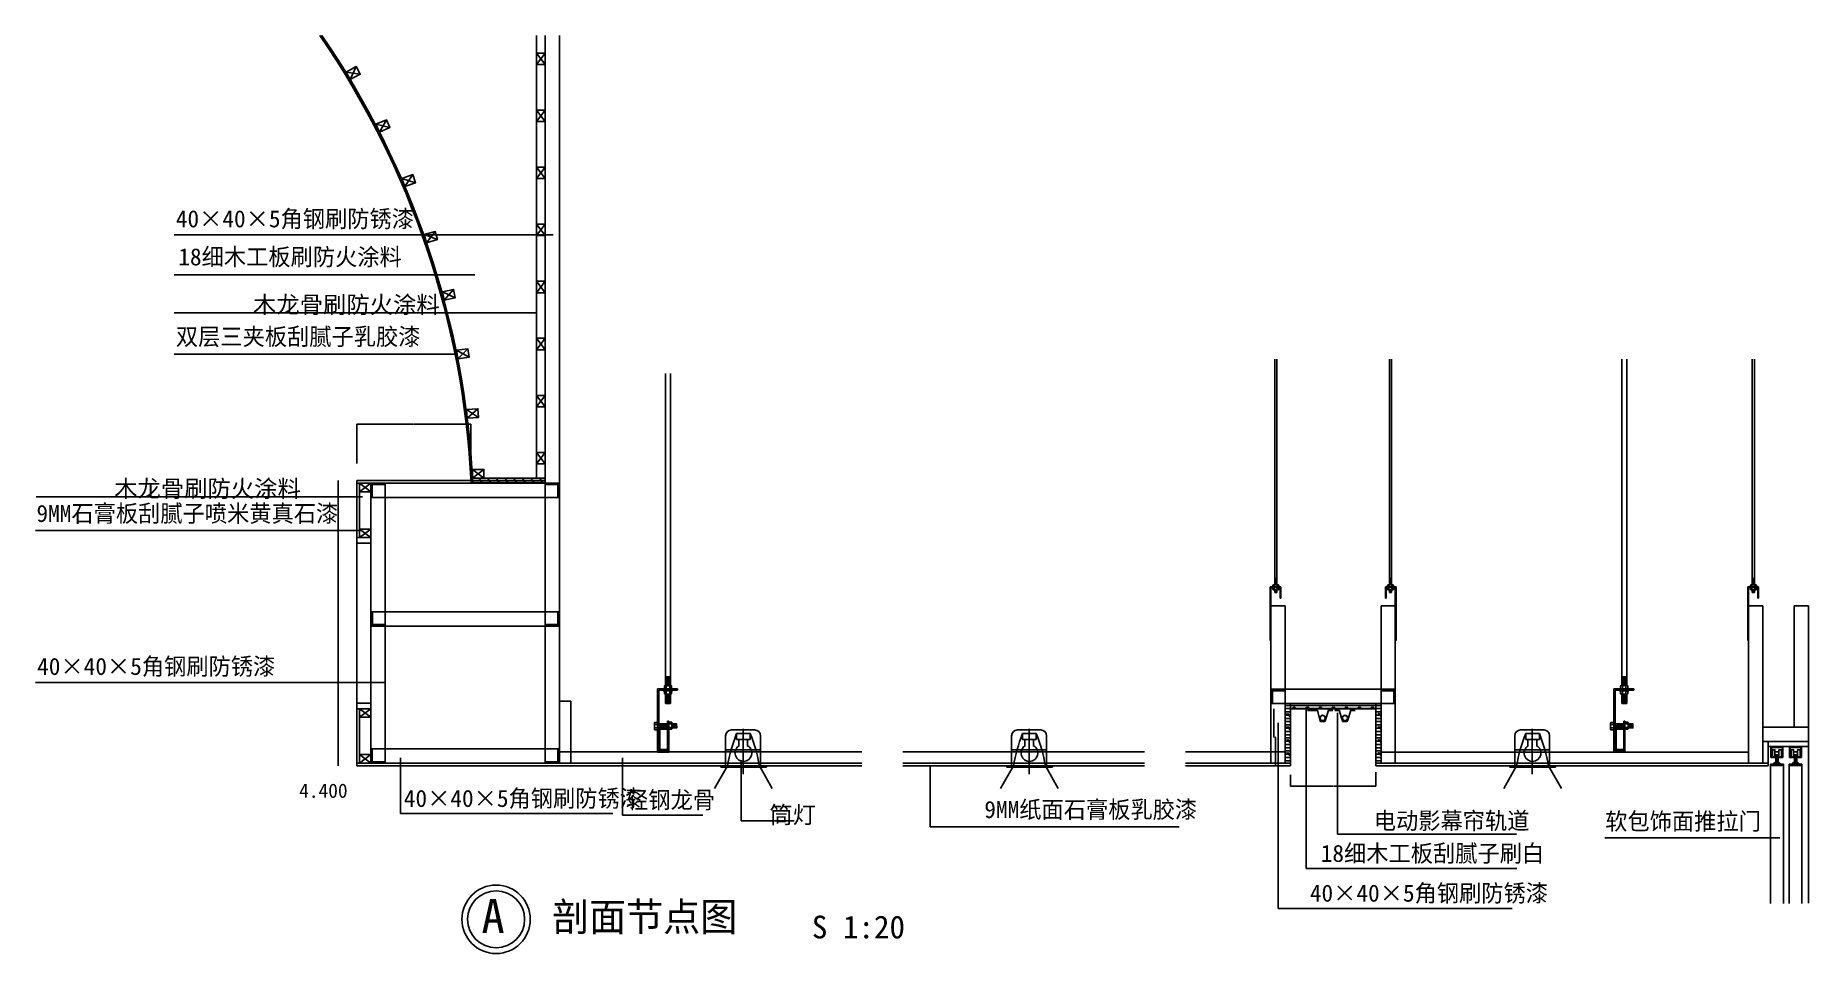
# Model space of a CAD drawing. Header units: metres. Extents: x 26605 to 32823, y -8791 to -5572.
import ezdxf

# ---------------------------------------------------------------- set-up
doc = ezdxf.new("R2010")
doc.units = ezdxf.units.M
for name, color, linetype in [('10', 8, 'Continuous'), ('11', 3, 'Continuous'), ('16', 3, 'Continuous'), ('20', 1, 'Continuous'), ('3', 2, 'Continuous'), ('4', 6, 'Continuous'), ('5', 5, 'Continuous'), ('6', 1, 'Continuous'), ('7', 7, 'Continuous'), ('8', 7, 'Continuous'), ('D', 3, 'Continuous'), ('家具', 2, 'Continuous'), ('细线', 1, 'Continuous')]:
    doc.layers.add(name, color=color, linetype=linetype)
doc.dimstyles.get("Standard").update_dxf_attribs({"dimtxt": 2.5, "dimasz": 2.5, "dimexe": 1.25, "dimexo": 0.625, "dimtad": 1, "dimcen": 2.5, "dimazin": 3, "dimtfac": 1, "dimtmove": 0, "dimatfit": 3})

# ---------------------------------------------------------------- blocks, each defined once
blk = doc.blocks.new('A$C18CB0444')
at = {"layer": '家具', "color": 3}
for p, q in [((35.06, 40.88), (44.64, 3.72)), ((35.06, 40.16), (44.64, 3.01)), ((74.21, 40.88), (62.63, 3.72)), ((74.21, 40.16), (62.63, 3.01)), ((111.34, 40.88), (122.92, 3.72)), ((111.34, 40.16), (122.92, 3.01)), ((152.49, 40.88), (140.91, 3.72)), ((152.49, 40.16), (140.91, 3.01))]:
    blk.add_line(p, q, dxfattribs=at)
for points in [[(0, 40.88), (35.06, 40.88), (44.64, 3.72, 0.33), (47.03, 1.97), (60.25, 1.97, 0.33), (62.63, 3.72), (74.21, 40.88), (89.27, 40.88)], [(0, 40.16), (35.06, 40.16), (44.64, 3.01, 0.33), (47.03, 1.25), (60.25, 1.25, 0.33), (62.63, 3.01), (74.21, 40.16), (89.27, 40.16)], [(96.28, 40.88), (111.34, 40.88), (122.92, 3.72, 0.33), (125.3, 1.97), (138.53, 1.97, 0.33), (140.91, 3.72), (152.49, 40.88), (167.55, 40.88)], [(96.28, 40.16), (111.34, 40.16), (122.92, 3.01, 0.33), (125.3, 1.25), (138.53, 1.25, 0.33), (140.91, 3.01), (152.49, 40.16), (167.55, 40.16)]]:
    blk.add_lwpolyline(points, format="xyb", dxfattribs=at)
for centre in [(53.64, 13.72), (53.64, 13), (131.91, 13.72), (131.91, 13)]:
    blk.add_circle(centre, 9.17, dxfattribs=at)
blk = doc.blocks.new('_CLOSEDFILLED')
at = {"color": 0, "linetype": 'BYBLOCK'}
blk.add_solid([(-1, 0), (0, 0), (-1, 0)], dxfattribs=at)
blk = doc.blocks.new('*D1')
for p, q in [((27666.52, -7352.78), (27666.52, -7632.78)), ((27666.27, -7632.78), (27666.02, -7632.78)), ((27666.52, -7912.78), (27666.52, -7632.78)), ((27666.52, -7632.78), (27666.52, -7632.78)), ((27666.77, -7632.78), (27667.02, -7632.78))]:
    blk.add_line(p, q)
at = {"layer": 'Defpoints'}
for p in [(27666.52, -7352.78), (27666.52, -7632.78), (27666.52, -7912.78)]:
    blk.add_point(p, dxfattribs=at)
at = {"layer": '7', "xscale": 0.25, "yscale": 0.25}
blk.add_blockref('_CLOSEDFILLED', (27666.52, -7632.78), dxfattribs=at)
at = {"layer": '7', "xscale": 0.25, "yscale": 0.25, "rotation": 180}
blk.add_blockref('_CLOSEDFILLED', (27666.52, -7632.78), dxfattribs=at)
at = {"layer": '7', "insert": (27666.52, -7631.655), "char_height": 1, "attachment_point": 5}
blk.add_mtext('0', dxfattribs=at)
blk = doc.blocks.new('*D2')
for p, q in [((27666.52, -7132.78), (27666.52, -7632.78)), ((27666.27, -7632.78), (27666.02, -7632.78)), ((27666.52, -8132.78), (27666.52, -7632.78)), ((27666.52, -7632.78), (27666.52, -7632.78)), ((27666.77, -7632.78), (27667.02, -7632.78))]:
    blk.add_line(p, q)
at = {"layer": 'Defpoints'}
for p in [(27666.52, -7132.78), (27666.52, -7632.78), (27666.52, -8132.78)]:
    blk.add_point(p, dxfattribs=at)
at = {"layer": '7', "xscale": 0.25, "yscale": 0.25}
blk.add_blockref('_CLOSEDFILLED', (27666.52, -7632.78), dxfattribs=at)
at = {"layer": '7', "xscale": 0.25, "yscale": 0.25, "rotation": 180}
blk.add_blockref('_CLOSEDFILLED', (27666.52, -7632.78), dxfattribs=at)
at = {"layer": '7', "insert": (27666.52, -7631.655), "char_height": 1, "attachment_point": 5}
blk.add_mtext('0', dxfattribs=at)
blk = doc.blocks.new('*D3')
for p, q in [((31006.06, -8164.57), (31006.06, -8205)), ((31006.31, -8205), (31154.56, -8205)), ((31157.56, -8205), (31305.81, -8205)), ((31306.06, -8155.57), (31306.06, -8205))]:
    blk.add_line(p, q)
at = {"layer": 'Defpoints'}
for p in [(31006.06, -8164.57), (31006.06, -8205), (31306.06, -8155.57)]:
    blk.add_point(p, dxfattribs=at)
at = {"layer": '7', "xscale": 0.25, "yscale": 0.25, "rotation": 180}
blk.add_blockref('_CLOSEDFILLED', (31006.06, -8205), dxfattribs=at)
at = {"layer": '7', "xscale": 0.25, "yscale": 0.25}
blk.add_blockref('_CLOSEDFILLED', (31306.06, -8205), dxfattribs=at)
at = {"layer": '7', "insert": (31156.06, -8205), "char_height": 1, "attachment_point": 5}
blk.add_mtext('300', dxfattribs=at)
blk = doc.blocks.new('*D4')
for p, q in [((30948.46, -7932.78), (30948.46, -8032.78)), ((30948.925, -8032.78), (30948.21, -8032.78)), ((30953.64, -8032.78), (30952.925, -8032.78)), ((30953.39, -8132.78), (30953.39, -8032.78))]:
    blk.add_line(p, q)
at = {"layer": 'Defpoints'}
for p in [(30948.46, -7932.78), (30953.39, -8032.78), (30953.39, -8132.78)]:
    blk.add_point(p, dxfattribs=at)
at = {"layer": '7', "xscale": 0.25, "yscale": 0.25}
blk.add_blockref('_CLOSEDFILLED', (30948.46, -8032.78), dxfattribs=at)
at = {"layer": '7', "xscale": 0.25, "yscale": 0.25, "rotation": 180}
blk.add_blockref('_CLOSEDFILLED', (30953.39, -8032.78), dxfattribs=at)
at = {"layer": '7', "insert": (30950.925, -8032.78), "char_height": 1, "attachment_point": 5}
blk.add_mtext('4,93', dxfattribs=at)
blk = doc.blocks.new('*D5')
for p, q in [((27930.61, -6935.24), (27731.86, -6935.24)), ((27732.11, -7072.71), (27732.11, -6935.24)), ((28132.36, -6935.24), (27933.61, -6935.24)), ((28132.11, -7072.71), (28132.11, -6935.24))]:
    blk.add_line(p, q)
at = {"layer": 'Defpoints'}
for p in [(28132.11, -6935.24), (27732.11, -7072.71), (28132.11, -7072.71)]:
    blk.add_point(p, dxfattribs=at)
at = {"layer": '7', "xscale": 0.25, "yscale": 0.25}
blk.add_blockref('_CLOSEDFILLED', (27732.11, -6935.24), dxfattribs=at)
at = {"layer": '7', "xscale": 0.25, "yscale": 0.25, "rotation": 180}
blk.add_blockref('_CLOSEDFILLED', (28132.11, -6935.24), dxfattribs=at)
at = {"layer": '7', "insert": (27932.11, -6935.24), "char_height": 1, "attachment_point": 5}
blk.add_mtext('400', dxfattribs=at)

msp = doc.modelspace()

# ---------------------------------------------------------------- hatches: boundary and pattern name
at = {"layer": '10'}
h = msp.add_hatch(dxfattribs=at)
h.set_pattern_fill('SOLID')
h.paths.add_polyline_path([(27786.11, -7146.78), (27831.11, -7146.78), (27831.11, -7141.78), (27781.11, -7141.78), (27781.11, -7191.78), (27786.11, -7191.78)])
h = msp.add_hatch(dxfattribs=at)
h.set_pattern_fill('CORK', scale=2)
h.paths.add_polyline_path([(28392.49, -7141.78), (28392.49, -7123.78), (28137.65, -7123.78), (28138.56, -7141.78)])
h = msp.add_hatch(dxfattribs=at)
h.set_pattern_fill('SOLID')
h.paths.add_polyline_path([(28437.49, -7191.78), (28442.49, -7191.78), (28442.49, -7141.78), (28392.49, -7141.78), (28392.49, -7146.78), (28437.49, -7146.78)])
h = msp.add_hatch(dxfattribs=at)
h.set_pattern_fill('SOLID')
h.paths.add_polyline_path([(27787.25, -7592.86), (27782.25, -7592.86), (27782.25, -7642.86), (27832.25, -7642.86), (27832.25, -7637.86), (27787.25, -7637.86)])
h = msp.add_hatch(dxfattribs=at)
h.set_pattern_fill('SOLID')
h.paths.add_polyline_path([(28437.49, -7637.86), (28392.49, -7637.86), (28392.49, -7642.86), (28442.49, -7642.86), (28442.49, -7592.86), (28437.49, -7592.86)])
h = msp.add_hatch(dxfattribs=at)
h.set_pattern_fill('SOLID')
h.paths.add_polyline_path([(30943.06, -7869.78), (30988.06, -7869.78), (30988.06, -7864.78), (30938.06, -7864.78), (30938.06, -7914.78), (30943.06, -7914.78)])
h = msp.add_hatch(dxfattribs=at)
h.set_pattern_fill('SOLID')
h.paths.add_polyline_path([(31369.06, -7914.78), (31374.06, -7914.78), (31374.06, -7864.78), (31324.06, -7864.78), (31324.06, -7869.78), (31369.06, -7869.78)])
h = msp.add_hatch(dxfattribs=at)
h.set_pattern_fill('CORK', scale=3)
h.paths.add_polyline_path([(31306.06, -7932.78), (31306.06, -7914.78), (31006.06, -7914.78), (31006.06, -7932.78)])
h.paths.add_polyline_path([(30988.06, -8123.78), (31006.06, -8123.78), (31006.06, -7914.78), (30988.06, -7914.78)])
h.paths.add_polyline_path([(31324.06, -7914.78), (31306.06, -7914.78), (31306.06, -8123.78), (31324.06, -8123.78)])
h = msp.add_hatch(dxfattribs=at)
h.set_pattern_fill('SOLID')
h.paths.add_polyline_path([(27786.11, -8073.78), (27781.11, -8073.78), (27781.11, -8123.78), (27831.11, -8123.78), (27831.11, -8118.78), (27786.11, -8118.78)])
h = msp.add_hatch(dxfattribs=at)
h.set_pattern_fill('SOLID')
h.paths.add_polyline_path([(28437.49, -8118.78), (28392.49, -8118.78), (28392.49, -8123.78), (28442.49, -8123.78), (28442.49, -8073.78), (28437.49, -8073.78)])
h = msp.add_hatch(dxfattribs=at)
h.set_pattern_fill('ANSI31', scale=0.8)
h.paths.add_polyline_path([(32716.41, -8094.37), (32708.41, -8094.37), (32708.41, -8121.46), (32716.41, -8121.46)])
h = msp.add_hatch(dxfattribs=at)
h.set_pattern_fill('ANSI31', scale=0.8)
h.paths.add_polyline_path([(32781.72, -8094.37), (32773.72, -8094.37), (32773.72, -8121.46), (32781.72, -8121.46)])
at = {"layer": '16'}
h = msp.add_hatch(dxfattribs=at)
h.set_pattern_fill('ANSI32', scale=0.84)
h.paths.add_polyline_path([(28821.61, -8004.78), (28821.61, -8000.57), (28791.03, -8000.57), (28791.03, -8080.57), (28821.61, -8080.57), (28821.61, -8076.36), (28795.24, -8076.36), (28795.24, -8004.78)])
h = msp.add_hatch(dxfattribs=at)
h.set_pattern_fill('ANSI32', scale=0.84)
h.paths.add_polyline_path([(32175.29, -8004.78), (32175.29, -8000.57), (32144.71, -8000.57), (32144.71, -8080.57), (32175.29, -8080.57), (32175.29, -8076.36), (32148.92, -8076.36), (32148.92, -8004.78)])

# ---------------------------------------------------------------- linework, layer by layer
at = {"layer": '10'}
for p, q in [((28362.49, -5571.73), (28362.49, -7123.78)), ((28362.49, -5633.78), (28392.49, -5673.78)), ((28392.49, -5633.78), (28362.49, -5673.78)), ((27694.73, -5699.9), (27744.13, -5707.61)), ((27708.81, -5726.38), (27730.04, -5681.12)), ((28362.49, -5833.78), (28392.49, -5873.78)), ((28392.49, -5833.78), (28362.49, -5873.78)), ((27799.03, -5883.3), (27847.78, -5894.43)), ((27811.23, -5910.7), (27835.57, -5867.03)), ((27890.29, -6073.53), (27938.14, -6088.04)), ((27900.55, -6101.72), (27927.88, -6059.85)), ((28362.49, -6033.78), (28392.49, -6073.78)), ((28392.49, -6033.78), (28362.49, -6073.78)), ((27968.06, -6269.66), (28014.78, -6287.47)), ((27976.33, -6298.5), (28006.51, -6258.64)), ((28362.49, -6233.78), (28392.49, -6273.78)), ((28392.49, -6233.78), (28362.49, -6273.78)), ((28038.19, -6500.09), (28071.08, -6462.43)), ((28362.49, -6433.78), (28392.49, -6473.78)), ((28392.49, -6433.78), (28362.49, -6473.78)), ((28031.95, -6470.74), (28077.32, -6491.77)), ((28362.49, -6633.78), (28392.49, -6673.78)), ((28392.49, -6633.78), (28362.49, -6673.78)), ((28081.67, -6675.79), (28125.45, -6699.93)), ((28085.84, -6705.5), (28121.28, -6670.22)), ((28362.49, -6833.78), (28392.49, -6873.78)), ((28392.49, -6833.78), (28362.49, -6873.78)), ((28116.95, -6883.81), (28158.95, -6910.94)), ((28119.05, -6913.73), (28156.86, -6881.01)), ((28362.49, -7033.78), (28392.49, -7073.78)), ((28392.49, -7033.78), (28362.49, -7073.78)), ((27741.11, -7141.78), (27781.11, -7171.78)), ((27781.11, -7141.78), (27741.11, -7171.78)), ((28137.65, -7093.78), (28177.65, -7123.78)), ((28137.65, -7123.78), (28177.65, -7093.78)), ((27781.11, -7302.78), (27741.11, -7332.78)), ((27741.11, -7302.78), (27781.11, -7332.78)), ((27787.25, -7592.86), (28442.49, -7592.86)), ((27832.25, -7642.86), (28392.49, -7642.86)), ((27741.11, -7932.78), (27781.11, -7962.78)), ((27781.11, -7932.78), (27741.11, -7962.78)), ((27741.11, -8093.78), (27781.11, -8123.78)), ((27781.11, -8093.78), (27741.11, -8123.78))]:
    msp.add_line(p, q, dxfattribs=at)
at = {"layer": '11'}
for p, q in [((28392.49, -5571.73), (28392.49, -8118.78)), ((28442.49, -5571.73), (28442.49, -8123.78)), ((28392.49, -7141.78), (27732.11, -7141.78)), ((27741.11, -7141.78), (27741.11, -7332.78)), ((27781.11, -7141.78), (27781.11, -8123.78)), ((27831.11, -7141.78), (27831.11, -8123.78)), ((28392.49, -7123.78), (28137.65, -7123.78)), ((27781.11, -7171.78), (27741.11, -7171.78)), ((27781.11, -7191.78), (28437.49, -7191.78)), ((27732.11, -7332.78), (27781.11, -7332.78)), ((27741.11, -7302.78), (27781.11, -7302.78)), ((27732.11, -7352.78), (27781.11, -7352.78)), ((27732.11, -7912.78), (27781.11, -7912.78)), ((27732.11, -7932.78), (27781.11, -7932.78)), ((27741.11, -7932.78), (27741.11, -8123.78)), ((28442.49, -7906.53), (28482.49, -7906.53)), ((28482.49, -7906.53), (28482.49, -8123.78)), ((27741.11, -7962.78), (27781.11, -7962.78)), ((28442.49, -8073.78), (27781.11, -8073.78)), ((29503.04, -8083.78), (28442.49, -8083.78)), ((30494.29, -8083.78), (29647.42, -8083.78)), ((30988.06, -8083.78), (30638.67, -8083.78)), ((29503.04, -8123.78), (27732.11, -8123.78)), ((27781.11, -8093.78), (27741.11, -8093.78)), ((30494.29, -8123.78), (29647.42, -8123.78)), ((31006.06, -8123.78), (30638.67, -8123.78))]:
    msp.add_line(p, q, dxfattribs=at)
for radius, end in [(3018.04, 34.59), (3021.04, 34.55)]:
    msp.add_arc((25120.91, -7285.07), radius, 2.72, end, dxfattribs=at)
at = {"layer": '16'}
for p, q in [((32168.66, -6706.72), (32168.66, -7852.01)), ((32185.5, -6706.72), (32185.5, -7851.92)), ((28814.98, -6757), (28814.98, -7852.01)), ((28831.82, -6757), (28831.82, -7851.92)), ((30938.06, -7571.99), (30938.06, -8123.78)), ((30938.06, -7571.99), (30988.06, -7571.99)), ((30988.06, -7571.99), (30988.06, -8123.78)), ((31324.06, -7571.99), (31324.06, -8123.78)), ((31324.06, -7571.99), (31374.06, -7571.99)), ((31374.06, -7571.99), (31374.06, -8123.78)), ((32613.2, -7571.99), (32613.2, -8123.78)), ((32613.2, -7571.99), (32663.2, -7571.99)), ((32663.2, -7571.99), (32663.2, -8123.78)), ((32773.3, -7571.99), (32773.3, -7997.34)), ((32773.3, -7571.99), (32823.3, -7571.99)), ((32823.3, -7571.99), (32823.3, -8614.73)), ((28831.91, -7828.07), (28814.83, -7830.5)), ((28814.83, -7830.5), (28831.91, -7831.59)), ((28831.91, -7831.59), (28814.83, -7834.03)), ((28814.83, -7834.03), (28831.91, -7835.11)), ((28831.91, -7835.11), (28814.83, -7837.01)), ((28815.1, -7820.75), (28831.91, -7821.56)), ((28831.91, -7821.56), (28815.1, -7823.73)), ((28815.1, -7823.73), (28831.64, -7825.36)), ((28831.64, -7825.36), (28815.1, -7826.98)), ((28815.1, -7826.98), (28831.91, -7828.07)), ((32185.59, -7828.07), (32168.51, -7830.5)), ((32168.51, -7830.5), (32185.59, -7831.59)), ((32185.59, -7831.59), (32168.51, -7834.03)), ((32168.51, -7834.03), (32185.59, -7835.11)), ((32185.59, -7835.11), (32168.51, -7837.01)), ((32168.78, -7820.75), (32185.59, -7821.56)), ((32185.59, -7821.56), (32168.78, -7823.73)), ((32168.78, -7823.73), (32185.32, -7825.36)), ((32185.32, -7825.36), (32168.78, -7826.98)), ((32168.78, -7826.98), (32185.59, -7828.07)), ((28786.82, -7863.38), (28856.51, -7863.38)), ((28786.82, -7863.38), (28786.82, -8084.78)), ((28856.51, -7867.58), (28791.03, -7867.58)), ((28791.03, -8000.57), (28791.03, -7867.58)), ((28810.69, -7863.38), (28810.69, -7852.8)), ((28810.69, -7870), (28810.69, -7880.58)), ((28813.8, -7851.88), (28832.46, -7851.88)), ((28813.8, -7881.49), (28832.46, -7881.49)), ((28814.83, -7837.01), (28831.91, -7838.63)), ((28831.91, -7891), (28814.83, -7893.44)), ((28814.83, -7893.44), (28831.91, -7894.52)), ((28831.91, -7894.52), (28814.83, -7896.96)), ((28814.83, -7896.96), (28831.91, -7898.04)), ((28814.98, -7881.37), (28814.98, -7914.94)), ((28831.91, -7838.63), (28815.1, -7840.8)), ((28815.1, -7840.8), (28831.91, -7841.61)), ((28831.91, -7841.61), (28815.1, -7845.68)), ((28815.1, -7845.68), (28831.91, -7846.49)), ((28815.1, -7883.68), (28831.91, -7884.49)), ((28831.91, -7884.49), (28815.1, -7886.66)), ((28815.1, -7886.66), (28831.64, -7888.29)), ((28831.64, -7888.29), (28815.1, -7889.91)), ((28815.1, -7889.91), (28831.91, -7891)), ((28831.91, -7846.49), (28815.37, -7851.64)), ((28816.91, -7863.38), (28816.91, -7852.8)), ((28816.91, -7870), (28816.91, -7880.58)), ((28829.35, -7863.38), (28829.35, -7852.8)), ((28829.35, -7870), (28829.35, -7880.58)), ((28831.82, -7881.46), (28831.82, -7914.94)), ((28835.57, -7863.38), (28835.57, -7852.8)), ((28835.57, -7870), (28835.57, -7880.58)), ((28856.51, -7863.38), (28856.51, -7867.58)), ((30988.06, -7864.78), (31324.06, -7864.78)), ((32140.5, -7863.38), (32210.19, -7863.38)), ((32140.5, -7863.38), (32140.5, -8084.78)), ((32210.19, -7867.58), (32144.71, -7867.58)), ((32144.71, -8000.57), (32144.71, -7867.58)), ((32164.37, -7863.38), (32164.37, -7852.8)), ((32164.37, -7870), (32164.37, -7880.58)), ((32167.48, -7851.88), (32186.14, -7851.88)), ((32167.48, -7881.49), (32186.14, -7881.49)), ((32168.51, -7837.01), (32185.59, -7838.63)), ((32185.59, -7891), (32168.51, -7893.44)), ((32168.51, -7893.44), (32185.59, -7894.52)), ((32185.59, -7894.52), (32168.51, -7896.96)), ((32168.51, -7896.96), (32185.59, -7898.04)), ((32168.66, -7881.37), (32168.66, -7914.94)), ((32185.59, -7838.63), (32168.78, -7840.8)), ((32168.78, -7840.8), (32185.59, -7841.61)), ((32185.59, -7841.61), (32168.78, -7845.68)), ((32168.78, -7845.68), (32185.59, -7846.49)), ((32168.78, -7883.68), (32185.59, -7884.49)), ((32185.59, -7884.49), (32168.78, -7886.66)), ((32168.78, -7886.66), (32185.32, -7888.29)), ((32185.32, -7888.29), (32168.78, -7889.91)), ((32168.78, -7889.91), (32185.59, -7891)), ((32185.59, -7846.49), (32169.05, -7851.64)), ((32170.59, -7863.38), (32170.59, -7852.8)), ((32170.59, -7870), (32170.59, -7880.58)), ((32183.03, -7863.38), (32183.03, -7852.8)), ((32183.03, -7870), (32183.03, -7880.58)), ((32185.5, -7881.46), (32185.5, -7914.94)), ((32189.25, -7863.38), (32189.25, -7852.8)), ((32189.25, -7870), (32189.25, -7880.58)), ((32210.19, -7863.38), (32210.19, -7867.58)), ((28831.91, -7898.04), (28814.83, -7899.94)), ((28814.83, -7899.94), (28831.91, -7901.56)), ((28814.98, -7914.94), (28831.82, -7914.94)), ((28831.91, -7901.56), (28815.1, -7903.73)), ((28815.1, -7903.73), (28831.91, -7904.54)), ((28831.91, -7904.54), (28815.1, -7908.61)), ((28815.1, -7908.61), (28831.91, -7909.42)), ((28831.91, -7909.42), (28815.37, -7914.57)), ((30938.06, -7914.78), (31374.06, -7914.78)), ((31006.06, -7914.78), (31006.06, -8132.78)), ((31006.06, -7932.78), (31306.06, -7932.78)), ((31306.06, -7914.78), (31306.06, -8132.78)), ((32185.59, -7898.04), (32168.51, -7899.94)), ((32168.51, -7899.94), (32185.59, -7901.56)), ((32168.66, -7914.94), (32185.5, -7914.94)), ((32185.59, -7901.56), (32168.78, -7903.73)), ((32168.78, -7903.73), (32185.59, -7904.54)), ((32185.59, -7904.54), (32168.78, -7908.61)), ((32168.78, -7908.61), (32185.59, -7909.42)), ((32185.59, -7909.42), (32169.05, -7914.57)), ((28775.38, -7984.82), (28775.38, -8003.48)), ((28786.88, -7981.71), (28776.3, -7981.71)), ((28786.88, -7987.93), (28776.3, -7987.93)), ((28786.88, -8000.37), (28776.3, -8000.37)), ((28786.88, -8006.59), (28776.3, -8006.59)), ((28791.03, -8000.57), (28791.03, -8080.57)), ((28791.03, -8000.57), (28821.61, -8000.57)), ((28795.24, -8004.78), (28795.24, -8076.36)), ((28795.24, -8004.78), (28821.61, -8004.78)), ((28796.13, -7999.95), (28798.63, -7986.35)), ((28798.63, -7986.35), (28801.46, -8000.06)), ((28801.46, -8000.06), (28802.99, -7986.35)), ((28802.99, -7986.35), (28805.71, -7999.95)), ((28805.71, -7999.95), (28807.89, -7986.35)), ((28807.89, -7986.35), (28810.07, -7999.95)), ((28810.07, -7999.95), (28812.58, -7986.35)), ((28812.58, -7986.35), (28814.75, -7999.95)), ((28814.75, -7999.95), (28816.61, -7986.45)), ((28816.61, -7986.45), (28819.22, -7999.95)), ((28819.22, -7999.95), (28821.51, -7986.45)), ((28821.61, -7976.76), (28821.61, -8080.57)), ((28821.61, -7976.76), (28825.82, -7976.76)), ((28821.61, -8000.57), (28821.61, -8004.78)), ((28825.71, -7980.07), (28836.29, -7980.07)), ((28825.71, -7986.29), (28836.29, -7986.29)), ((28825.71, -7998.74), (28836.29, -7998.74)), ((28825.71, -8004.96), (28836.29, -8004.96)), ((28825.82, -7976.76), (28825.82, -8084.78)), ((28837.21, -7983.18), (28837.21, -8001.85)), ((28838.1, -7999.96), (28838.78, -7986.33)), ((28838.78, -7986.33), (28839.98, -7999.89)), ((28839.98, -7999.89), (28841.2, -7986.41)), ((28841.2, -7986.41), (28842.77, -7999.96)), ((28842.77, -7999.96), (28844.14, -7986.33)), ((28844.14, -7986.33), (28845.56, -7999.96)), ((28845.56, -7999.96), (28846.85, -7986.33)), ((28846.85, -7986.33), (28848.5, -7999.96)), ((28848.5, -7999.96), (28849.79, -7986.26)), ((28849.79, -7986.26), (28851.14, -7999.96)), ((28851.14, -7999.96), (28852.89, -7986.48)), ((32129.06, -7984.82), (32129.06, -8003.48)), ((32140.55, -7981.71), (32129.97, -7981.71)), ((32140.55, -7987.93), (32129.97, -7987.93)), ((32140.55, -8000.37), (32129.97, -8000.37)), ((32140.55, -8006.59), (32129.97, -8006.59)), ((32144.71, -8000.57), (32144.71, -8080.57)), ((32144.71, -8000.57), (32175.29, -8000.57)), ((32148.92, -8004.78), (32148.92, -8076.36)), ((32148.92, -8004.78), (32175.29, -8004.78)), ((32149.8, -7999.95), (32152.31, -7986.35)), ((32152.31, -7986.35), (32155.14, -8000.06)), ((32155.14, -8000.06), (32156.67, -7986.35)), ((32156.67, -7986.35), (32159.39, -7999.95)), ((32159.39, -7999.95), (32161.57, -7986.35)), ((32161.57, -7986.35), (32163.75, -7999.95)), ((32163.75, -7999.95), (32166.25, -7986.35)), ((32166.25, -7986.35), (32168.43, -7999.95)), ((32168.43, -7999.95), (32170.28, -7986.45)), ((32170.28, -7986.45), (32172.9, -7999.95)), ((32172.9, -7999.95), (32175.19, -7986.45)), ((32175.29, -7976.76), (32175.29, -8080.57)), ((32175.29, -7976.76), (32179.5, -7976.76)), ((32175.29, -8000.57), (32175.29, -8004.78)), ((32179.39, -7980.07), (32189.97, -7980.07)), ((32179.39, -7986.29), (32189.97, -7986.29)), ((32179.39, -7998.74), (32189.97, -7998.74)), ((32179.39, -8004.96), (32189.97, -8004.96)), ((32179.5, -7976.76), (32179.5, -8084.78)), ((32190.88, -7983.18), (32190.88, -8001.85)), ((32191.77, -7999.96), (32192.46, -7986.33)), ((32192.46, -7986.33), (32193.66, -7999.89)), ((32193.66, -7999.89), (32194.87, -7986.41)), ((32194.87, -7986.41), (32196.45, -7999.96)), ((32196.45, -7999.96), (32197.82, -7986.33)), ((32197.82, -7986.33), (32199.24, -7999.96)), ((32199.24, -7999.96), (32200.53, -7986.33)), ((32200.53, -7986.33), (32202.18, -7999.96)), ((32202.18, -7999.96), (32203.47, -7986.26)), ((32203.47, -7986.26), (32204.82, -7999.96)), ((32204.82, -7999.96), (32206.56, -7986.48)), ((32663.2, -7997.34), (32823.3, -7997.34)), ((28791.03, -8080.57), (28821.61, -8080.57)), ((28795.24, -8076.36), (28821.61, -8076.36)), ((32144.71, -8080.57), (32175.29, -8080.57)), ((32148.92, -8076.36), (32175.29, -8076.36)), ((32663.2, -8047.34), (32823.3, -8047.34)), ((32681.2, -8047.34), (32681.2, -8132.78)), ((32681.2, -8065.34), (32823.3, -8065.34)), ((28786.82, -8084.78), (28825.82, -8084.78)), ((31306.06, -8123.78), (32681.2, -8123.78)), ((31306.06, -8132.78), (32681.2, -8132.78)), ((31324.06, -8084.78), (32613.2, -8084.78)), ((32140.5, -8084.78), (32179.5, -8084.78))]:
    msp.add_line(p, q, dxfattribs=at)
for points in [[(28806.72, -7867.73), (28839.3, -7867.73), (28839.3, -7869.77), (28806.72, -7869.77)], [(32160.4, -7867.73), (32192.97, -7867.73), (32192.97, -7869.77), (32160.4, -7869.77)]]:
    msp.add_lwpolyline(points, close=True, dxfattribs=at)
for points in [[(28790.81, -7986.31), (28853.6, -7986.31), (28853.82, -7999.95), (28791.03, -7999.95)], [(32144.49, -7986.31), (32207.28, -7986.31), (32207.5, -7999.95), (32144.71, -7999.95)]]:
    msp.add_lwpolyline(points, dxfattribs=at)
for centre, radius, start, end in [((28813.8, -7857.62), 5.73, 57.13, 122.87), ((28813.8, -7875.76), 5.73, 237.13, 302.87), ((28823.13, -7873.43), 21.55, 73, 107), ((28823.13, -7859.95), 21.55, 253, 287), ((28832.46, -7857.62), 5.73, 57.13, 122.87), ((28832.46, -7875.76), 5.73, 237.13, 302.87), ((32167.48, -7857.62), 5.73, 57.13, 122.87), ((32167.48, -7875.76), 5.73, 237.13, 302.87), ((32176.81, -7873.43), 21.55, 73, 107), ((32176.81, -7859.95), 21.55, 253, 287), ((32186.14, -7857.62), 5.73, 57.13, 122.87), ((32186.14, -7875.76), 5.73, 237.13, 302.87), ((28781.11, -7984.82), 5.73, 147.13, 212.87), ((28796.93, -7994.15), 21.55, 163, 197), ((28781.11, -8003.48), 5.73, 147.13, 212.87), ((28815.66, -7992.52), 21.55, 343, 17), ((28831.48, -7983.18), 5.73, 327.13, 32.87), ((28831.48, -8001.85), 5.73, 327.13, 32.87), ((32134.79, -7984.82), 5.73, 147.13, 212.87), ((32150.61, -7994.15), 21.55, 163, 197), ((32134.79, -8003.48), 5.73, 147.13, 212.87), ((32169.33, -7992.52), 21.55, 343, 17), ((32185.15, -7983.18), 5.73, 327.13, 32.87), ((32185.15, -8001.85), 5.73, 327.13, 32.87)]:
    msp.add_arc(centre, radius, start, end, dxfattribs=at)
at = {"layer": '20'}
for points in [[(28120.48, -8671.39, -1), (28320.48, -8671.39, -1)], [(28120.48, -8671.39, 1), (28320.48, -8671.39, 1)]]:
    msp.add_lwpolyline(points, format="xyb", dxfattribs=at)
msp.add_circle((28220.48, -8671.39), 120, dxfattribs=at)
msp.add_circle((28220.48, -8671.39), 120, dxfattribs=at)
at = {"layer": '3'}
for p, q in [((27732.11, -7132.78), (27732.11, -8132.78)), ((28132.11, -7132.78), (27732.11, -7132.78)), ((29503.04, -8132.78), (27732.11, -8132.78)), ((29008.35, -8138.33), (29008.35, -8132.78)), ((29168.35, -8138.33), (29008.35, -8138.33)), ((29168.35, -8132.78), (29168.35, -8138.33)), ((30494.29, -8132.78), (29647.42, -8132.78)), ((30011.31, -8138.33), (30011.31, -8132.78)), ((30171.31, -8138.33), (30011.31, -8138.33)), ((30171.31, -8132.78), (30171.31, -8138.33)), ((31006.06, -8132.78), (30638.67, -8132.78)), ((31775.92, -8138.33), (31775.92, -8132.78)), ((31935.92, -8138.33), (31775.92, -8138.33)), ((31935.92, -8132.78), (31935.92, -8138.33))]:
    msp.add_line(p, q, dxfattribs=at)
msp.add_arc((25120.91, -7285.07), 3015.04, 2.72, 34.63, dxfattribs=at)
at = {"layer": '4'}
for points in [[(28362.49, -5633.78), (28362.49, -5673.78), (28392.49, -5673.78), (28392.49, -5633.78)], [(27708.81, -5726.38), (27744.13, -5707.61), (27730.04, -5681.12), (27694.73, -5699.9)], [(28362.49, -5833.78), (28362.49, -5873.78), (28392.49, -5873.78), (28392.49, -5833.78)], [(27811.23, -5910.7), (27847.78, -5894.43), (27835.57, -5867.03), (27799.03, -5883.3)], [(27900.55, -6101.72), (27938.14, -6088.04), (27927.88, -6059.85), (27890.29, -6073.53)], [(28362.49, -6033.78), (28362.49, -6073.78), (28392.49, -6073.78), (28392.49, -6033.78)], [(27976.33, -6298.5), (28014.78, -6287.47), (28006.51, -6258.64), (27968.06, -6269.66)], [(28362.49, -6233.78), (28362.49, -6273.78), (28392.49, -6273.78), (28392.49, -6233.78)], [(28038.19, -6500.09), (28077.32, -6491.77), (28071.08, -6462.43), (28031.95, -6470.74)], [(28362.49, -6433.78), (28362.49, -6473.78), (28392.49, -6473.78), (28392.49, -6433.78)], [(28362.49, -6633.78), (28362.49, -6673.78), (28392.49, -6673.78), (28392.49, -6633.78)], [(28085.84, -6705.5), (28125.45, -6699.93), (28121.28, -6670.22), (28081.67, -6675.79)], [(28362.49, -6833.78), (28362.49, -6873.78), (28392.49, -6873.78), (28392.49, -6833.78)], [(28119.05, -6913.73), (28158.95, -6910.94), (28156.86, -6881.01), (28116.95, -6883.81)], [(28362.49, -7033.78), (28362.49, -7073.78), (28392.49, -7073.78), (28392.49, -7033.78)], [(28137.65, -7123.78), (28177.65, -7123.78), (28177.65, -7093.78), (28137.65, -7093.78)]]:
    msp.add_lwpolyline(points, close=True, dxfattribs=at)
at = {"layer": '5'}
for p, q in [((32691.47, -8067.2), (32691.47, -8104.03)), ((32691.47, -8067.2), (32733.47, -8067.2)), ((32692.34, -8067.2), (32732.34, -8067.2)), ((32693.47, -8069.2), (32693.47, -8102.03)), ((32693.47, -8069.2), (32731.47, -8069.2)), ((32731.47, -8069.2), (32731.47, -8102.03)), ((32733.47, -8067.2), (32733.47, -8104.03)), ((32756.78, -8067.2), (32756.78, -8104.03)), ((32756.78, -8067.2), (32798.78, -8067.2)), ((32757.66, -8067.2), (32797.66, -8067.2)), ((32758.78, -8069.2), (32758.78, -8102.03)), ((32758.78, -8069.2), (32796.78, -8069.2)), ((32796.78, -8069.2), (32796.78, -8102.03)), ((32798.78, -8067.2), (32798.78, -8104.03)), ((32691.47, -8104.03), (32707.34, -8104.03)), ((32692.34, -8104.03), (32694.34, -8104.03)), ((32693.47, -8102.03), (32705.34, -8102.03)), ((32693.91, -8127.46), (32693.91, -8132.46)), ((32693.91, -8132.46), (32730.91, -8132.46)), ((32704.41, -8121.46), (32704.41, -8127.46)), ((32719.47, -8084.37), (32705.34, -8084.37)), ((32719.47, -8094.37), (32705.34, -8094.37)), ((32705.34, -8102.03), (32705.34, -8100.07)), ((32705.34, -8100.07), (32707.34, -8100.07)), ((32707.34, -8104.03), (32707.34, -8100.07)), ((32708.41, -8121.46), (32708.41, -8094.37)), ((32716.41, -8121.46), (32716.41, -8094.37)), ((32717.47, -8104.03), (32717.47, -8100.07)), ((32717.47, -8100.07), (32719.47, -8100.07)), ((32717.47, -8104.03), (32730.34, -8104.03)), ((32719.47, -8102.03), (32719.47, -8100.07)), ((32719.47, -8102.03), (32731.47, -8102.03)), ((32720.41, -8121.46), (32720.41, -8127.46)), ((32730.34, -8104.03), (32733.47, -8104.03)), ((32730.91, -8127.46), (32730.91, -8132.46)), ((32756.78, -8104.03), (32772.66, -8104.03)), ((32757.66, -8104.03), (32759.66, -8104.03)), ((32758.78, -8102.03), (32770.66, -8102.03)), ((32759.22, -8127.46), (32759.22, -8132.46)), ((32759.22, -8132.46), (32796.22, -8132.46)), ((32769.72, -8121.46), (32769.72, -8127.46)), ((32784.78, -8084.37), (32770.66, -8084.37)), ((32784.78, -8094.37), (32770.66, -8094.37)), ((32770.66, -8100.07), (32772.66, -8100.07)), ((32770.66, -8102.03), (32770.66, -8100.07)), ((32772.66, -8104.03), (32772.66, -8100.07)), ((32773.72, -8121.46), (32773.72, -8094.37)), ((32781.72, -8121.46), (32781.72, -8094.37)), ((32782.78, -8100.07), (32784.78, -8100.07)), ((32782.78, -8104.03), (32782.78, -8100.07)), ((32782.78, -8104.03), (32795.66, -8104.03)), ((32784.78, -8102.03), (32784.78, -8100.07)), ((32784.78, -8102.03), (32796.78, -8102.03)), ((32785.72, -8121.46), (32785.72, -8127.46)), ((32795.66, -8104.03), (32798.78, -8104.03)), ((32796.22, -8127.46), (32796.22, -8132.46))]:
    msp.add_line(p, q, dxfattribs=at)
for points in [[(32705.34, -8102.03), (32696.6, -8102.03), (32696.6, -8076.72), (32705.34, -8076.72)], [(32719.47, -8102.03), (32728.21, -8102.03), (32728.21, -8076.72), (32719.47, -8076.72)], [(32770.66, -8102.03), (32761.92, -8102.03), (32761.92, -8076.72), (32770.66, -8076.72)], [(32784.78, -8102.03), (32793.52, -8102.03), (32793.52, -8076.72), (32784.78, -8076.72)], [(32702.41, -8127.46), (32702.41, -8123.46), (32704.41, -8121.46), (32720.41, -8121.46), (32722.41, -8123.46), (32722.41, -8127.46)], [(32767.72, -8127.46), (32767.72, -8123.46), (32769.72, -8121.46), (32785.72, -8121.46), (32787.72, -8123.46), (32787.72, -8127.46)]]:
    msp.add_lwpolyline(points, close=True, dxfattribs=at)
at = {"layer": '6'}
for p, q in [((27781.11, -7191.78), (27781.11, -7141.78)), ((27781.11, -7141.78), (27831.11, -7141.78)), ((27786.11, -7146.78), (27786.11, -7191.78)), ((27831.11, -7146.78), (27786.11, -7146.78)), ((27831.11, -7141.78), (27831.11, -7146.78)), ((28442.49, -7141.78), (28392.49, -7141.78)), ((28392.49, -7141.78), (28392.49, -7146.78)), ((28392.49, -7146.78), (28437.49, -7146.78)), ((28437.49, -7146.78), (28437.49, -7191.78)), ((28442.49, -7191.78), (28442.49, -7141.78)), ((28437.49, -7191.78), (28442.49, -7191.78)), ((27787.25, -7592.86), (27782.25, -7592.86)), ((27782.25, -7642.86), (27832.25, -7642.86)), ((27787.25, -7637.86), (27787.25, -7592.86)), ((27832.25, -7637.86), (27787.25, -7637.86)), ((28392.49, -7637.86), (28437.49, -7637.86)), ((28392.49, -7642.86), (28392.49, -7637.86)), ((28442.49, -7642.86), (28392.49, -7642.86)), ((28437.49, -7637.86), (28437.49, -7592.86)), ((28437.49, -7592.86), (28442.49, -7592.86)), ((28442.49, -7592.86), (28442.49, -7642.86)), ((30938.06, -7864.78), (30988.06, -7864.78)), ((30938.06, -7914.78), (30938.06, -7864.78)), ((30943.06, -7869.78), (30943.06, -7914.78)), ((30988.06, -7869.78), (30943.06, -7869.78)), ((30988.06, -7864.78), (30988.06, -7869.78)), ((31324.06, -7864.78), (31324.06, -7869.78)), ((31374.06, -7864.78), (31324.06, -7864.78)), ((31324.06, -7869.78), (31369.06, -7869.78)), ((31369.06, -7869.78), (31369.06, -7914.78)), ((31374.06, -7914.78), (31374.06, -7864.78)), ((30943.06, -7914.78), (30938.06, -7914.78)), ((31369.06, -7914.78), (31374.06, -7914.78)), ((27781.11, -8073.78), (27781.11, -8123.78)), ((27786.11, -8073.78), (27781.11, -8073.78)), ((27786.11, -8118.78), (27786.11, -8073.78)), ((28437.49, -8118.78), (28437.49, -8073.78)), ((28437.49, -8073.78), (28442.49, -8073.78)), ((28442.49, -8073.78), (28442.49, -8123.78)), ((27781.11, -8123.78), (27831.11, -8123.78)), ((27831.11, -8118.78), (27786.11, -8118.78)), ((27831.11, -8123.78), (27831.11, -8118.78)), ((28392.49, -8118.78), (28437.49, -8118.78)), ((28392.49, -8123.78), (28392.49, -8118.78)), ((28442.49, -8123.78), (28392.49, -8123.78)), ((32689.91, -8127.46), (32689.91, -8616.04)), ((32689.91, -8127.46), (32734.91, -8127.46)), ((32734.91, -8127.46), (32734.91, -8616.04)), ((32755.22, -8127.46), (32755.22, -8616.04)), ((32755.22, -8127.46), (32800.22, -8127.46)), ((32800.22, -8127.46), (32800.22, -8616.04))]:
    msp.add_line(p, q, dxfattribs=at)
at = {"layer": 'D'}
for p, q in [((30958.97, -7476.49), (30950.98, -7474.52)), ((30958.97, -7479.58), (30950.98, -7477.61)), ((30958.97, -7482.67), (30950.98, -7480.7)), ((30958.97, -7485.76), (30950.98, -7483.79)), ((30958.97, -7488.85), (30950.98, -7486.88)), ((30958.97, -7491.94), (30950.98, -7489.97)), ((30958.97, -7495.03), (30950.98, -7493.06)), ((30958.97, -7498.12), (30950.98, -7496.15)), ((30958.97, -7517.46), (30950.98, -7515.49)), ((30958.97, -7520.55), (30950.98, -7518.58)), ((30958.97, -7523.64), (30950.98, -7521.67)), ((31353.15, -7476.49), (31361.14, -7474.52)), ((31353.15, -7479.58), (31361.14, -7477.61)), ((31353.15, -7482.67), (31361.14, -7480.7)), ((31353.15, -7485.76), (31361.14, -7483.79)), ((31353.15, -7488.85), (31361.14, -7486.88)), ((31353.15, -7491.94), (31361.14, -7489.97)), ((31353.15, -7495.03), (31361.14, -7493.06)), ((31353.15, -7498.12), (31361.14, -7496.15)), ((31353.15, -7517.46), (31361.14, -7515.49)), ((31353.15, -7520.55), (31361.14, -7518.58)), ((31353.15, -7523.64), (31361.14, -7521.67)), ((32634.11, -7476.49), (32626.12, -7474.52)), ((32634.11, -7479.58), (32626.12, -7477.61)), ((32634.11, -7482.67), (32626.12, -7480.7)), ((32634.11, -7485.76), (32626.12, -7483.79)), ((32634.11, -7488.85), (32626.12, -7486.88)), ((32634.11, -7491.94), (32626.12, -7489.97)), ((32634.11, -7495.03), (32626.12, -7493.06)), ((32634.11, -7498.12), (32626.12, -7496.15)), ((32634.11, -7517.46), (32626.12, -7515.49)), ((32634.11, -7520.55), (32626.12, -7518.58)), ((32634.11, -7523.64), (32626.12, -7521.67)), ((30938.06, -7693.44), (30935.46, -7693.44)), ((31374.06, -7693.44), (31376.66, -7693.44)), ((32613.2, -7693.44), (32610.6, -7693.44))]:
    msp.add_line(p, q, dxfattribs=at)
at = {"layer": '家具'}
for p, q in [((30950.98, -7498.12), (30950.98, -6706.72)), ((30958.97, -7498.12), (30958.97, -6706.72)), ((31353.15, -7498.12), (31353.15, -6706.72)), ((31361.14, -7498.12), (31361.14, -6706.72)), ((32626.12, -7498.12), (32626.12, -6706.72)), ((32634.11, -7498.12), (32634.11, -6706.72)), ((30935.46, -7505.79), (30935.46, -7693.44)), ((30960.29, -7505.79), (30935.46, -7505.79)), ((30938.06, -7645.18), (30938.06, -7507.88)), ((30938.06, -7507.88), (30970.36, -7507.88)), ((30945.9, -7498.12), (30944.59, -7499.43)), ((30944.59, -7499.43), (30944.59, -7505.79)), ((30944.59, -7514.24), (30944.59, -7507.88)), ((30945.9, -7515.55), (30944.59, -7514.24)), ((30945.9, -7498.12), (30964.37, -7498.12)), ((30945.9, -7515.55), (30964.37, -7515.55)), ((30949.7, -7499.43), (30948.38, -7498.12)), ((30949.7, -7514.24), (30948.38, -7515.55)), ((30951.04, -7498.12), (30949.73, -7499.43)), ((30949.73, -7499.43), (30949.73, -7505.79)), ((30949.73, -7514.24), (30949.73, -7507.88)), ((30951.04, -7515.55), (30949.73, -7514.24)), ((30950.98, -7525.17), (30950.98, -7515.49)), ((30960.26, -7499.43), (30958.95, -7498.12)), ((30960.26, -7514.24), (30958.95, -7515.55)), ((30972.97, -7505.79), (30958.97, -7505.79)), ((30958.97, -7525.17), (30958.97, -7515.52)), ((30961.6, -7498.12), (30960.29, -7499.43)), ((30960.29, -7499.43), (30960.29, -7505.79)), ((30960.29, -7514.24), (30960.29, -7507.88)), ((30961.6, -7515.55), (30960.29, -7514.24)), ((30965.69, -7499.43), (30964.37, -7498.12)), ((30965.69, -7514.24), (30964.37, -7515.55)), ((30965.69, -7499.43), (30965.69, -7505.79)), ((30965.69, -7514.24), (30965.69, -7507.88)), ((30970.36, -7507.88), (30970.36, -7545.64)), ((30972.97, -7545.64), (30972.97, -7505.79)), ((31339.15, -7505.79), (31353.15, -7505.79)), ((31339.15, -7545.64), (31339.15, -7505.79)), ((31341.76, -7507.88), (31341.76, -7545.64)), ((31374.06, -7507.88), (31341.76, -7507.88)), ((31346.43, -7499.43), (31347.75, -7498.12)), ((31346.43, -7499.43), (31346.43, -7505.79)), ((31346.43, -7514.24), (31346.43, -7507.88)), ((31346.43, -7514.24), (31347.75, -7515.55)), ((31366.22, -7498.12), (31347.75, -7498.12)), ((31366.22, -7515.55), (31347.75, -7515.55)), ((31350.52, -7498.12), (31351.83, -7499.43)), ((31350.52, -7515.55), (31351.83, -7514.24)), ((31351.83, -7499.43), (31351.83, -7505.79)), ((31351.83, -7505.79), (31376.66, -7505.79)), ((31351.83, -7514.24), (31351.83, -7507.88)), ((31351.86, -7499.43), (31353.18, -7498.12)), ((31351.86, -7514.24), (31353.18, -7515.55)), ((31353.15, -7525.17), (31353.15, -7515.52)), ((31361.08, -7498.12), (31362.4, -7499.43)), ((31361.08, -7515.55), (31362.4, -7514.24)), ((31361.14, -7525.17), (31361.14, -7515.49)), ((31362.4, -7499.43), (31362.4, -7505.79)), ((31362.4, -7514.24), (31362.4, -7507.88)), ((31362.43, -7499.43), (31363.74, -7498.12)), ((31362.43, -7514.24), (31363.74, -7515.55)), ((31366.22, -7498.12), (31367.53, -7499.43)), ((31366.22, -7515.55), (31367.53, -7514.24)), ((31367.53, -7499.43), (31367.53, -7505.79)), ((31367.53, -7514.24), (31367.53, -7507.88)), ((31374.06, -7645.18), (31374.06, -7507.88)), ((31376.66, -7505.79), (31376.66, -7693.44)), ((32610.6, -7505.79), (32610.6, -7693.44)), ((32635.43, -7505.79), (32610.6, -7505.79)), ((32613.2, -7645.18), (32613.2, -7507.88)), ((32613.2, -7507.88), (32645.5, -7507.88)), ((32621.04, -7498.12), (32619.73, -7499.43)), ((32619.73, -7499.43), (32619.73, -7505.79)), ((32619.73, -7514.24), (32619.73, -7507.88)), ((32621.04, -7515.55), (32619.73, -7514.24)), ((32621.04, -7498.12), (32639.51, -7498.12)), ((32621.04, -7515.55), (32639.51, -7515.55)), ((32624.84, -7499.43), (32623.52, -7498.12)), ((32624.84, -7514.24), (32623.52, -7515.55)), ((32626.18, -7498.12), (32624.86, -7499.43)), ((32624.86, -7499.43), (32624.86, -7505.79)), ((32624.86, -7514.24), (32624.86, -7507.88)), ((32626.18, -7515.55), (32624.86, -7514.24)), ((32626.12, -7525.17), (32626.12, -7515.49)), ((32635.4, -7499.43), (32634.08, -7498.12)), ((32635.4, -7514.24), (32634.08, -7515.55)), ((32648.11, -7505.79), (32634.11, -7505.79)), ((32634.11, -7525.17), (32634.11, -7515.52)), ((32636.74, -7498.12), (32635.43, -7499.43)), ((32635.43, -7499.43), (32635.43, -7505.79)), ((32635.43, -7514.24), (32635.43, -7507.88)), ((32636.74, -7515.55), (32635.43, -7514.24)), ((32640.83, -7499.43), (32639.51, -7498.12)), ((32640.83, -7514.24), (32639.51, -7515.55)), ((32640.83, -7499.43), (32640.83, -7505.79)), ((32640.83, -7514.24), (32640.83, -7507.88)), ((32645.5, -7507.88), (32645.5, -7545.64)), ((32648.11, -7545.64), (32648.11, -7505.79)), ((30950.98, -7525.17), (30958.97, -7525.17)), ((30970.36, -7545.64), (30972.97, -7545.64)), ((31341.76, -7545.64), (31339.15, -7545.64)), ((31361.14, -7525.17), (31353.15, -7525.17)), ((32626.12, -7525.17), (32634.11, -7525.17)), ((32645.5, -7545.64), (32648.11, -7545.64)), ((30938.06, -7693.44), (30938.06, -7645.18)), ((30988.06, -7693.44), (30988.06, -7645.18)), ((31374.06, -7693.44), (31374.06, -7645.18)), ((32613.2, -7693.44), (32613.2, -7645.18)), ((32663.2, -7693.44), (32663.2, -7645.18))]:
    msp.add_line(p, q, dxfattribs=at)
at = {"layer": '细线'}
for p, q in [((29127.39, -8007.15), (29045.9, -8007.15)), ((29111.69, -8019.84), (29064.06, -8019.84)), ((29064.06, -8019.84), (29064.06, -8040.64)), ((29086.65, -8002.99), (29086.65, -8162.89)), ((29111.69, -8019.84), (29111.69, -8040.64)), ((30130.35, -8007.15), (30048.86, -8007.15)), ((30067.02, -8019.84), (30067.02, -8040.64)), ((30114.65, -8019.84), (30067.02, -8019.84)), ((30089.61, -8002.99), (30089.61, -8162.89)), ((30114.65, -8019.84), (30114.65, -8040.64)), ((31894.96, -8007.15), (31813.47, -8007.15)), ((31879.26, -8019.84), (31831.63, -8019.84)), ((31831.63, -8019.84), (31831.63, -8040.64)), ((31854.22, -8002.99), (31854.22, -8162.89)), ((31879.26, -8019.84), (31879.26, -8040.64)), ((29025.53, -8132.78), (29025.53, -8027.53)), ((29086.65, -8077.38), (29025.53, -8077.38)), ((29111.69, -8040.64), (29064.06, -8040.64)), ((29071.39, -8040.64), (29071.39, -8064.03)), ((29086.65, -8077.38), (29147.77, -8077.38)), ((29102.62, -8040.64), (29102.62, -8064.03)), ((29147.77, -8132.78), (29147.77, -8027.53)), ((30028.49, -8132.78), (30028.49, -8027.53)), ((30089.61, -8077.38), (30028.49, -8077.38)), ((30114.65, -8040.64), (30067.02, -8040.64)), ((30074.35, -8040.64), (30074.35, -8064.03)), ((30089.61, -8077.38), (30150.73, -8077.38)), ((30105.58, -8040.64), (30105.58, -8064.03)), ((30150.73, -8132.78), (30150.73, -8027.53)), ((31793.1, -8132.78), (31793.1, -8027.53)), ((31854.22, -8077.38), (31793.1, -8077.38)), ((31879.26, -8040.64), (31831.63, -8040.64)), ((31838.96, -8040.64), (31838.96, -8064.03)), ((31854.22, -8077.38), (31915.34, -8077.38)), ((31870.19, -8040.64), (31870.19, -8064.03)), ((31915.34, -8132.78), (31915.34, -8027.53)), ((29031.96, -8133.33), (28986.71, -8213.08)), ((29008.35, -8132.78), (29025.53, -8132.78)), ((29143.74, -8133.04), (29188.99, -8212.79)), ((29147.77, -8132.78), (29168.35, -8132.78)), ((30034.92, -8133.33), (29989.67, -8213.08)), ((30011.31, -8132.78), (30028.49, -8132.78)), ((30146.7, -8133.04), (30191.95, -8212.79)), ((30150.73, -8132.78), (30171.31, -8132.78)), ((31799.53, -8133.33), (31754.28, -8213.08)), ((31775.92, -8132.78), (31793.1, -8132.78)), ((31911.31, -8133.04), (31956.56, -8212.79)), ((31915.34, -8132.78), (31935.92, -8132.78))]:
    msp.add_line(p, q, dxfattribs=at)
for centre, radius, start, end in [((29045.9, -8027.53), 20.37, 90, 180), ((29551.39, -8218.95), 526.44, 157.78, 170.64), ((28624.35, -8218.95), 526.44, 9.36, 22.22), ((29127.39, -8027.53), 20.37, 0, 90), ((30048.86, -8027.53), 20.37, 90, 180), ((30554.35, -8218.95), 526.44, 157.78, 170.64), ((29627.31, -8218.95), 526.44, 9.36, 22.22), ((30130.35, -8027.53), 20.37, 0, 90), ((31813.47, -8027.53), 20.37, 90, 180), ((32318.96, -8218.95), 526.44, 157.78, 170.64), ((31391.92, -8218.95), 526.44, 9.36, 22.22), ((31894.96, -8027.53), 20.37, 0, 90), ((29087.92, -8088.3), 29.46, 124.12, 60.06), ((30090.88, -8088.3), 29.46, 124.12, 60.06), ((31855.49, -8088.3), 29.46, 124.12, 60.06)]:
    msp.add_arc(centre, radius, start, end, dxfattribs=at)

# ---------------------------------------------------------------- block references
at = {"layer": '10'}
msp.add_blockref('A$C18CB0444', (31065.6, -7978.86), dxfattribs=at)

# ---------------------------------------------------------------- texts
for s, height, p in [('A', 120, (28168.93, -8719.95)), ('剖面节点图', 100, (28416.36, -8712.79)), ('S 1:20', 80, (29327.94, -8738.38))]:
    msp.add_text(s, height=height).set_placement(p)
at = {"layer": '7'}
msp.add_text('4.400', height=50, dxfattribs=at).set_placement((27529.67, -8245.24))
at = {"layer": '8'}
for s, p in [('40×40×5角钢刷防锈漆', (27097.15, -6244.65)), ('18细木工板刷防火涂料', (27105.91, -6378.1)), ('双层三夹板刮腻子乳胶漆', (27097.33, -6657.8)), ('9MM石膏板刮腻子喷米黄真石漆', (26608.51, -7277.88)), ('40×40×5角钢刷防锈漆', (26610.73, -7814.32)), ('40×40×5角钢刷防锈漆', (27896.75, -8277.26)), ('轻钢龙骨', (28676.45, -8282.5)), ('9MM纸面石膏板乳胶漆', (29932.74, -8316.27)), ('电动影幕帘轨道', (31298.61, -8355.65)), ('软包饰面推拉门', (32110.08, -8357.59)), ('18细木工板刮腻子刷白', (31112.57, -8470.01)), ('40×40×5角钢刷防锈漆', (31074.38, -8609.54))]:
    msp.add_text(s, height=60, dxfattribs=at).set_placement(p)
at = {"layer": '8', "char_height": 60, "attachment_point": 1}
for s, insert in [('\\f幼圆|b0|i0|c134|p49;木龙骨刷防火涂料', (27367.89, -6485.62)), ('\\f幼圆|b0|i0|c134|p49;木龙骨刷防火涂料', (26880.8, -7130.68)), ('\\f幼圆|b0|i0|c134|p49;筒灯', (29178.92, -8274.85))]:
    msp.add_mtext(s, dxfattribs=dict(at, insert=insert))

# ---------------------------------------------------------------- dimensions: what is measured, and where the dimension line sits
at = {"layer": '7'}
for base, p1, p2, picture, middle in [((28132.11, -6935.24), (28132.11, -7072.71), (27732.11, -7072.71), '*D5', (27932.11, -6935.24)), ((27666.52, -7632.78), (27666.52, -7132.78), (27666.52, -8132.78), '*D2', (27666.52, -7631.655)), ((27666.52, -7632.78), (27666.52, -7352.78), (27666.52, -7912.78), '*D1', (27666.52, -7631.655)), ((30953.39, -8032.78), (30953.39, -8132.78), (30948.46, -7932.78), '*D4', (30950.925, -8032.78)), ((31006.06, -8205), (31006.06, -8164.57), (31306.06, -8155.57), '*D3', (31156.06, -8205))]:
    dim = msp.add_linear_dim(base=base, p1=p1, p2=p2, dimstyle='Standard', dxfattribs=at)
    dim.commit()
    dim.dimension.update_dxf_attribs({"geometry": picture, "text_midpoint": middle})

# ---------------------------------------------------------------- leaders
for points in [[(28420.72, -6271.32), (27091.33, -6271.38)], [(28146.15, -6411.61), (27091.9, -6411.61)], [(28362.49, -6544.46), (27091.9, -6544.46)], [(28072.95, -6689.54), (27091.9, -6689.54)], [(27752.39, -7189.52), (26607.18, -7189.52)], [(27738.42, -7307.41), (26604.99, -7307.41)], [(27831.11, -7841.01), (26604.91, -7841.05)], [(31060.89, -7927.5), (31060.89, -8493.01), (31800.16, -8493.01)], [(31170.89, -7947.5), (31170.89, -8373.01), (31799.66, -8373.01)], [(30963.23, -7982.74), (30963.23, -8634.01), (31784.07, -8634.01)], [(27884.98, -8104.66), (27884.98, -8300.78), (28630.25, -8300.78)], [(28663.15, -8104.66), (28663.15, -8306.08), (28945.49, -8306.08)], [(29080.14, -8112.99), (29080.14, -8325.6), (29266.23, -8325.6)], [(29742.54, -8134.23), (29742.54, -8347.54), (30616.38, -8347.54)], [(32722.71, -8385.67), (32108.55, -8385.67)]]:
    msp.add_leader(points, dimstyle='Standard', dxfattribs=at)

doc.saveas('drawing.dxf')
